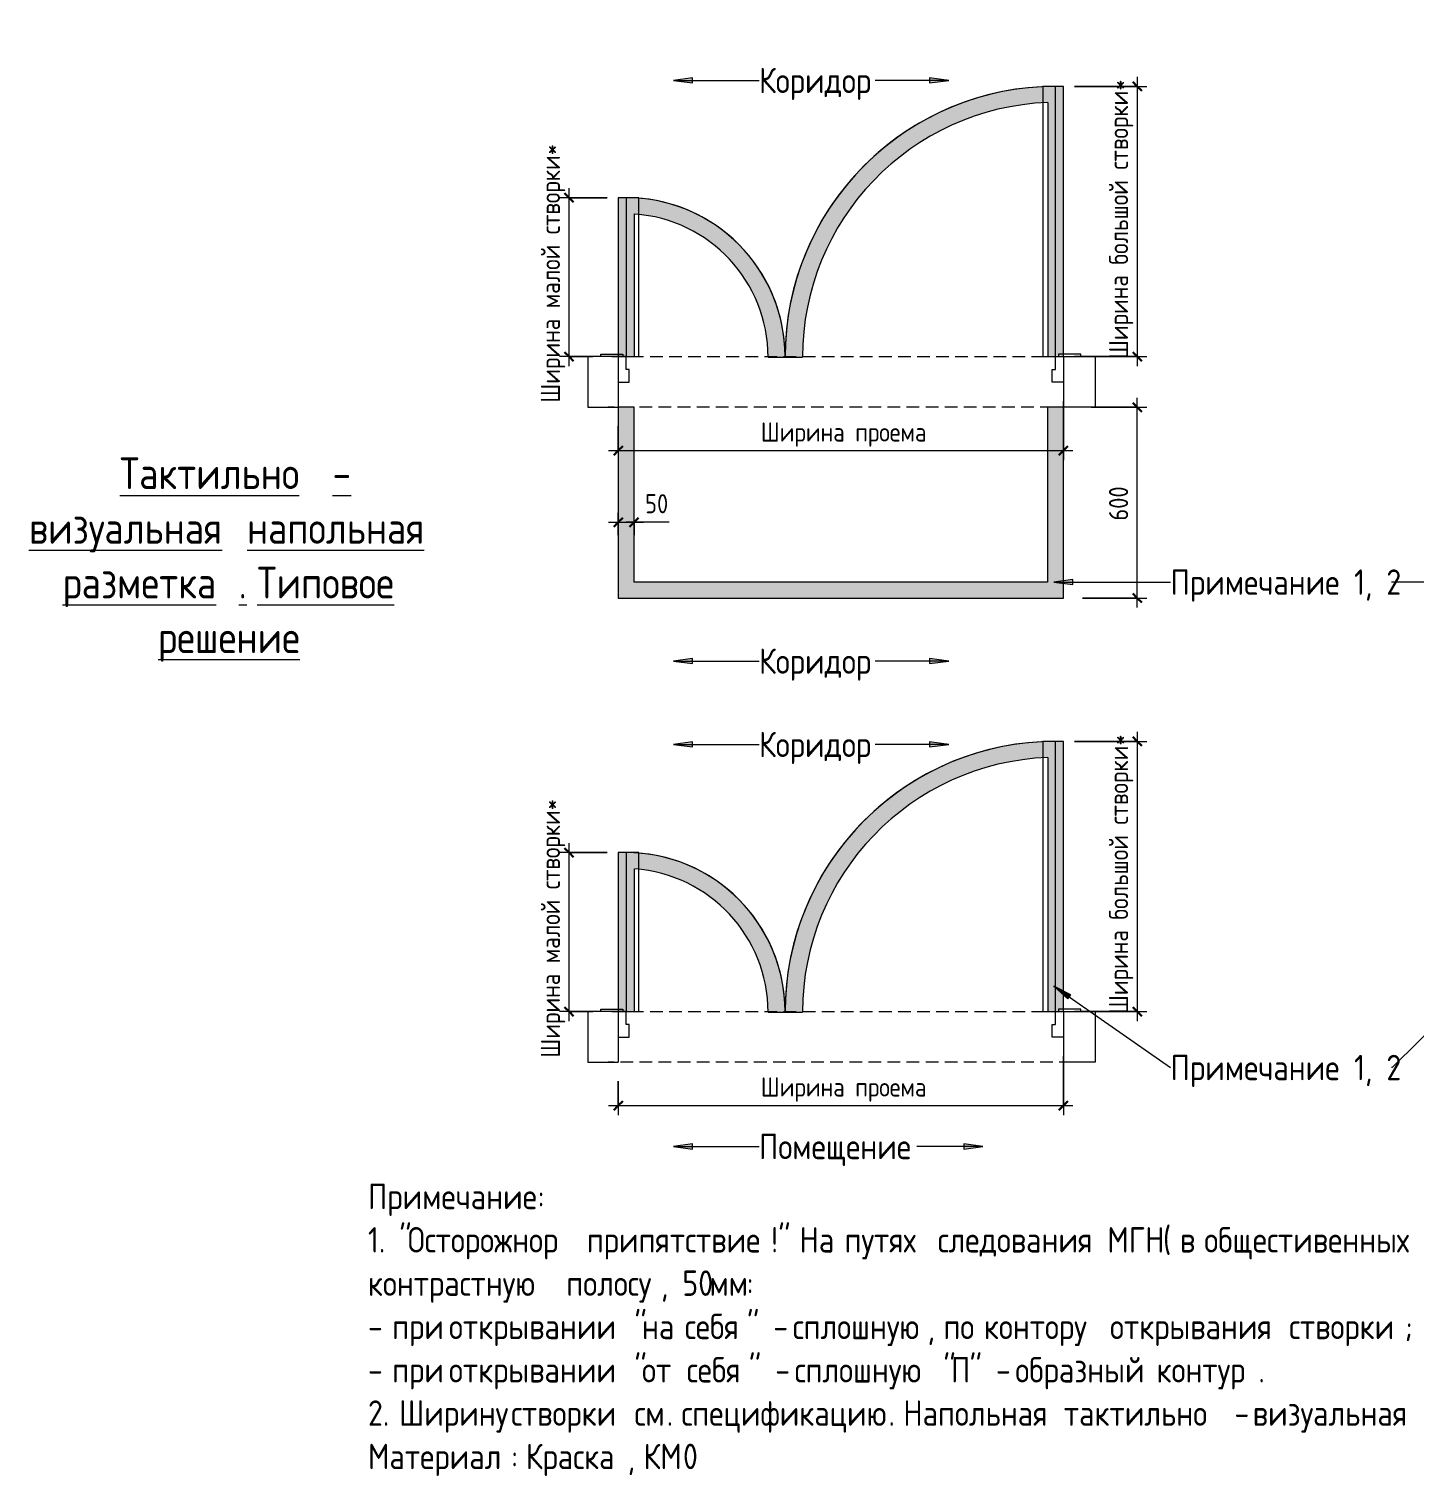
# Model space of a CAD drawing. Header units: millimetres. Extents: x -5368 to 196898, y -8553 to 29000.
# Drawn here: x 189807 to 194163, y 1056 to 5607 of the extents above; entities that cross this region are included whole.
import ezdxf

# ---------------------------------------------------------------- set-up
doc = ezdxf.new("R2010")
doc.units = ezdxf.units.MM
doc.linetypes.add('ADSK_Штрих_ш2 п1', pattern=[60, 40, -20])
for name, color, linetype, lineweight in [('A-ANNO-DIMS', 7, 'Continuous', 9), ('A-ANNO-DIMS-20', 7, 'Continuous', 9), ('A-DETL', 7, 'Continuous', 9), ('A-DETL-3', 7, 'ADSK_Штрих_ш2 п1', 9), ('G-ANNO-TEXT', 7, 'Continuous', 9)]:
    doc.layers.add(name, color=color, linetype=linetype, lineweight=lineweight)
doc.layers.add('A-DETL-GENF-9', color=7, linetype='Continuous', lineweight=9, true_color=0xf2dc97)
doc.styles.add('GOST Common_6', font='GOST_Common.ttf', dxfattribs={"width": 0.9, "height": 60})
doc.styles.add('GOST Common_7', font='GOST_Common.ttf', dxfattribs={"width": 0.9, "height": 80})
doc.styles.add('GOST Common_8', font='GOST_Common.ttf', dxfattribs={"width": 0.9, "height": 100})
doc.dimstyles.new('ADSK_Основной_3_0_окр_', dxfattribs={"dimscale": 304.8, "dimtxt": 60.3429, "dimasz": 0.092782, "dimexe": 0.098425, "dimexo": 0.19685, "dimgap": 0.032808, "dimtad": 1, "dimdec": 0, "dimrnd": 10, "dimdsep": 46, "dimtxsty": 'GOST Common_6', "dimblk1": 'OBLIQUE', "dimblk2": 'OBLIQUE', "dimsah": 1, "dimcen": 0.09, "dimdle": 0.098425, "dimazin": 0, "dimtfac": 1, "dimtdec": 4, "dimtix": 1, "dimtmove": 0, "dimatfit": 3, "dimfxl": 1, "dimtvp": 1, "dimtolj": 1, "dimtzin": 0, "dimlwd": 9, "dimlwe": 9, "dimarcsym": 2})
doc.dimstyles.new('ADSK_Основной_3_0_окр__1', dxfattribs={"dimscale": 304.8, "dimtxt": 60.3429, "dimasz": 0.092782, "dimexe": 0.098425, "dimexo": 0.19685, "dimgap": 0.032808, "dimtad": 1, "dimdec": 0, "dimrnd": 10, "dimdsep": 46, "dimtxsty": 'GOST Common_6', "dimblk1": 'OBLIQUE', "dimblk2": 'OBLIQUE', "dimsah": 1, "dimcen": 0.09, "dimdle": 0.098425, "dimazin": 0, "dimtfac": 1, "dimtdec": 4, "dimtix": 1, "dimtmove": 1, "dimatfit": 3, "dimfxl": 1, "dimtvp": 1, "dimtolj": 1, "dimtzin": 0, "dimlwd": 9, "dimlwe": 9, "dimarcsym": 2})

# ---------------------------------------------------------------- blocks, each defined once
blk = doc.blocks.new('DIMBLOCK54-_Тактильно визуальная напольная разметка')
at = {"layer": 'A-ANNO-DIMS-20'}
for p, q in [((191505.6, 4546.6), (191505.6, 5106.6)), ((191625.1, 5076.6), (191475.6, 5076.6)), ((191505.6, 5076.6), (191625.1, 5076.6)), ((191580.2, 4576.6), (191475.6, 4576.6)), ((191505.6, 4576.6), (191580.2, 4576.6))]:
    blk.add_line(p, q, dxfattribs=at)
at = {"layer": 'A-ANNO-DIMS-20', "lineweight": 30}
for p, q in [((191505.6, 5076.6), (191491.5, 5090.7)), ((191505.6, 5076.6), (191519.8, 5062.4)), ((191505.6, 4576.6), (191491.5, 4590.7)), ((191505.6, 4576.6), (191519.8, 4562.4))]:
    blk.add_line(p, q, dxfattribs=at)
at = {"layer": 'A-ANNO-DIMS-20', "color": 0, "insert": (191417.2, 4431.8), "char_height": 60, "width": 947.486, "attachment_point": 1, "rotation": 90, "line_spacing_factor": 1.022761, "style": 'GOST Common_6'}
blk.add_mtext('Ширина малой створки*', dxfattribs=at)
blk = doc.blocks.new('_Oblique')
at = {"color": 0, "linetype": 'ByBlock', "lineweight": -2}
blk.add_line((-0.5, -0.5), (0.5, 0.5), dxfattribs=at)
blk = doc.blocks.new('DIMBLOCK55-_Тактильно визуальная напольная разметка')
at = {"layer": 'A-ANNO-DIMS-20'}
for p, q in [((193095.1, 5426.6), (193322.2, 5426.6)), ((193292.2, 5426.6), (193095.1, 5426.6)), ((193292.2, 5456.6), (193292.2, 4546.6)), ((193095.1, 4576.6), (193322.2, 4576.6)), ((193292.2, 4576.6), (193095.1, 4576.6))]:
    blk.add_line(p, q, dxfattribs=at)
at = {"layer": 'A-ANNO-DIMS-20', "lineweight": 30}
for p, q in [((193292.2, 5426.6), (193278.1, 5440.7)), ((193292.2, 5426.6), (193306.4, 5412.5)), ((193292.2, 4576.6), (193278.1, 4590.7)), ((193292.2, 4576.6), (193306.4, 4562.4))]:
    blk.add_line(p, q, dxfattribs=at)
at = {"layer": 'A-ANNO-DIMS-20', "color": 0, "insert": (193203.8, 4569), "char_height": 60, "width": 1038.307, "attachment_point": 1, "rotation": 90, "line_spacing_factor": 1.022761, "style": 'GOST Common_6'}
blk.add_mtext('Ширина большой створки*', dxfattribs=at)
blk = doc.blocks.new('DIMBLOCK56-_Тактильно визуальная напольная разметка')
at = {"layer": 'A-ANNO-DIMS-20'}
for p, q in [((193060.1, 4436.6), (193060.1, 4251.1)), ((193060.1, 4281.1), (193060.1, 4436.6)), ((191660.1, 4357.5), (191660.1, 4251.1)), ((191660.1, 4281.1), (191660.1, 4357.5)), ((191630.1, 4281.1), (193090.1, 4281.1))]:
    blk.add_line(p, q, dxfattribs=at)
at = {"layer": 'A-ANNO-DIMS-20', "lineweight": 30}
for p, q in [((191660.1, 4281.1), (191646, 4267)), ((191660.1, 4281.1), (191674.2, 4295.3)), ((193060.1, 4281.1), (193046, 4267)), ((193060.1, 4281.1), (193074.2, 4295.3))]:
    blk.add_line(p, q, dxfattribs=at)
at = {"layer": 'A-ANNO-DIMS-20', "color": 0, "insert": (192108.5, 4369.5), "char_height": 60, "width": 603.838, "attachment_point": 1, "line_spacing_factor": 1.022761, "style": 'GOST Common_6'}
blk.add_mtext('Ширина проема', dxfattribs=at)
blk = doc.blocks.new('DIMBLOCK57-_Тактильно визуальная напольная разметка')
at = {"layer": 'A-ANNO-DIMS-20'}
for p, q in [((191630.1, 4055.7), (191740.1, 4055.7)), ((191660.1, 4015.6), (191660.1, 4085.7)), ((191660.1, 4055.7), (191660.1, 4015.6)), ((191734.7, 4055.7), (191685.1, 4055.7)), ((191710.1, 4015.6), (191710.1, 4085.7)), ((191710.1, 4055.7), (191710.1, 4015.6)), ((191820.4, 4055.7), (191734.7, 4055.7))]:
    blk.add_line(p, q, dxfattribs=at)
at = {"layer": 'A-ANNO-DIMS-20', "lineweight": 30}
for p, q in [((191660.1, 4055.7), (191646, 4041.5)), ((191660.1, 4055.7), (191674.2, 4069.8)), ((191710.1, 4055.7), (191696, 4041.5)), ((191710.1, 4055.7), (191724.2, 4069.8))]:
    blk.add_line(p, q, dxfattribs=at)
at = {"layer": 'A-ANNO-DIMS-20', "color": 0, "insert": (191744.7, 4144.1), "char_height": 60, "width": 90.821, "attachment_point": 1, "line_spacing_factor": 1.022761, "style": 'GOST Common_6'}
blk.add_mtext('50', dxfattribs=at)
blk = doc.blocks.new('DIMBLOCK58-_Тактильно визуальная напольная разметка')
at = {"layer": 'A-ANNO-DIMS-20'}
for p, q in [((193147.1, 4417.5), (193322.2, 4417.5)), ((193292.2, 4417.5), (193147.1, 4417.5)), ((193292.2, 3787.5), (193292.2, 4447.5)), ((193120.1, 3817.5), (193322.2, 3817.5)), ((193292.2, 3817.5), (193120.1, 3817.5))]:
    blk.add_line(p, q, dxfattribs=at)
at = {"layer": 'A-ANNO-DIMS-20', "lineweight": 30}
for p, q in [((193292.2, 4417.5), (193278.1, 4431.6)), ((193292.2, 4417.5), (193306.4, 4403.3)), ((193292.2, 3817.5), (193278.1, 3831.6)), ((193292.2, 3817.5), (193306.4, 3803.3))]:
    blk.add_line(p, q, dxfattribs=at)
at = {"layer": 'A-ANNO-DIMS-20', "color": 0, "insert": (193203.8, 4060.7), "char_height": 60, "width": 136.232, "attachment_point": 1, "rotation": 90, "line_spacing_factor": 1.022761, "style": 'GOST Common_6'}
blk.add_mtext('600', dxfattribs=at)
blk = doc.blocks.new('DIMBLOCK63-_Тактильно визуальная напольная разметка')
at = {"layer": 'A-ANNO-DIMS-20'}
for p, q in [((191625.1, 3016.6), (191475.6, 3016.6)), ((191505.6, 2486.6), (191505.6, 3046.6)), ((191505.6, 3016.6), (191625.1, 3016.6)), ((191580.2, 2516.6), (191475.6, 2516.6)), ((191505.6, 2516.6), (191580.2, 2516.6))]:
    blk.add_line(p, q, dxfattribs=at)
at = {"layer": 'A-ANNO-DIMS-20', "lineweight": 30}
for p, q in [((191505.6, 3016.6), (191491.5, 3030.7)), ((191505.6, 3016.6), (191519.8, 3002.4)), ((191505.6, 2516.6), (191491.5, 2530.7)), ((191505.6, 2516.6), (191519.8, 2502.4))]:
    blk.add_line(p, q, dxfattribs=at)
at = {"layer": 'A-ANNO-DIMS-20', "color": 0, "insert": (191417.2, 2371.8), "char_height": 60, "width": 947.486, "attachment_point": 1, "rotation": 90, "line_spacing_factor": 1.022761, "style": 'GOST Common_6'}
blk.add_mtext('Ширина малой створки*', dxfattribs=at)
blk = doc.blocks.new('DIMBLOCK64-_Тактильно визуальная напольная разметка')
at = {"layer": 'A-ANNO-DIMS-20', "lineweight": 30}
for p, q in [((193292.2, 3366.6), (193278.1, 3380.7)), ((193292.2, 3366.6), (193306.4, 3352.5)), ((193292.2, 2516.6), (193278.1, 2530.7)), ((193292.2, 2516.6), (193306.4, 2502.4))]:
    blk.add_line(p, q, dxfattribs=at)
at = {"layer": 'A-ANNO-DIMS-20'}
for p, q in [((193292.2, 3396.6), (193292.2, 2486.6)), ((193095.1, 3366.6), (193322.2, 3366.6)), ((193292.2, 3366.6), (193095.1, 3366.6)), ((193095.1, 2516.6), (193322.2, 2516.6)), ((193292.2, 2516.6), (193095.1, 2516.6))]:
    blk.add_line(p, q, dxfattribs=at)
at = {"layer": 'A-ANNO-DIMS-20', "color": 0, "insert": (193203.8, 2509), "char_height": 60, "width": 1038.307, "attachment_point": 1, "rotation": 90, "line_spacing_factor": 1.022761, "style": 'GOST Common_6'}
blk.add_mtext('Ширина большой створки*', dxfattribs=at)
blk = doc.blocks.new('DIMBLOCK65-_Тактильно визуальная напольная разметка')
at = {"layer": 'A-ANNO-DIMS-20'}
for p, q in [((193060.1, 2376.6), (193060.1, 2191.1)), ((193060.1, 2221.1), (193060.1, 2376.6)), ((191660.1, 2297.5), (191660.1, 2191.1)), ((191660.1, 2221.1), (191660.1, 2297.5)), ((191630.1, 2221.1), (193090.1, 2221.1))]:
    blk.add_line(p, q, dxfattribs=at)
at = {"layer": 'A-ANNO-DIMS-20', "lineweight": 30}
for p, q in [((191660.1, 2221.1), (191674.2, 2235.3)), ((193060.1, 2221.1), (193074.2, 2235.3)), ((191660.1, 2221.1), (191646, 2207)), ((193060.1, 2221.1), (193046, 2207))]:
    blk.add_line(p, q, dxfattribs=at)
at = {"layer": 'A-ANNO-DIMS-20', "color": 0, "insert": (192108.5, 2309.5), "char_height": 60, "width": 603.838, "attachment_point": 1, "line_spacing_factor": 1.022761, "style": 'GOST Common_6'}
blk.add_mtext('Ширина проема', dxfattribs=at)

msp = doc.modelspace()

# ---------------------------------------------------------------- hatches: boundary and pattern name
at = {"layer": 'A-DETL-GENF-9'}
for points in [[(192239.6, 4575.1), (192241, 4622.4), (192245.2, 4669.4), (192252.1, 4716.2), (192261.8, 4762.4), (192274.2, 4808), (192289.2, 4852.8), (192306.9, 4896.6), (192327.1, 4939.3), (192349.8, 4980.8), (192375, 5020.8), (192402.4, 5059.3), (192432, 5096), (192463.8, 5131), (192497.6, 5164.1), (192533.2, 5195.1), (192570.6, 5223.9), (192609.7, 5250.5), (192650.3, 5274.8), (192692.2, 5296.6), (192735.3, 5315.9), (192779.5, 5332.6), (192824.6, 5346.7), (192870.4, 5358.1), (192916.9, 5366.8), (192963.7, 5372.7), (193010.9, 5375.8), (193010.9, 4576.6), (193060.1, 4576.6), (193060.1, 5426.6), (193035.1, 5426.6), (192985.2, 5425.1), (192935.7, 5420.8), (192886.4, 5413.5), (192837.7, 5403.3), (192789.6, 5390.4), (192742.3, 5374.6), (192696.1, 5356.1), (192651, 5334.9), (192607.3, 5311.1), (192565, 5284.8), (192524.3, 5256), (192485.4, 5224.9), (192448.4, 5191.6), (192413.4, 5156.2), (192380.5, 5118.8), (192349.8, 5079.5), (192321.6, 5038.5), (192295.7, 4995.9), (192272.4, 4951.9), (192251.8, 4906.6), (192233.8, 4860.1), (192218.6, 4812.7), (192206.1, 4764.5), (192196.5, 4715.6), (192189.9, 4666.3), (192186, 4616.6), (192183.5, 4616.6), (192179.1, 4653.7), (192172, 4690.2), (192162.2, 4726.1), (192149.8, 4761.2), (192134.7, 4795.3), (192117.2, 4828.2), (192097.2, 4859.7), (192074.6, 4890), (192050.6, 4917.7), (192024.2, 4944), (191995.9, 4968.2), (191965.9, 4990.3), (191934.3, 5010.1), (191901.3, 5027.4), (191867.2, 5042.3), (191832, 5054.5), (191796, 5064.1), (191759.4, 5071), (191722.4, 5075.2), (191685.1, 5076.6), (191660.1, 5076.6), (191660.1, 4576.6), (191711.9, 4576.6), (191711.9, 5025.3), (191749.4, 5021), (191786.2, 5013.8), (191822.3, 5003.4), (191857.5, 4990.1), (191891.4, 4973.9), (191923.9, 4954.9), (191954.7, 4933.3), (191983.5, 4909.2), (192010.3, 4882.8), (192034.8, 4854.2), (192056.8, 4823.7), (192076.2, 4791.5), (192092.8, 4757.8), (192106.6, 4722.8), (192117.4, 4686.8), (192125.2, 4650), (192129.9, 4612.8), (192131.4, 4575.1)], [(193060.1, 3817.5), (193060.1, 4417.5), (193010.1, 4417.5), (193010.1, 3867.5), (191710.1, 3867.5), (191710.1, 4417.5), (191660.1, 4417.5), (191660.1, 3817.5), (192074.6, 3817.5)], [(192239.6, 2515.1), (192241, 2562.4), (192245.2, 2609.4), (192252.1, 2656.2), (192261.8, 2702.4), (192274.2, 2748), (192289.2, 2792.8), (192306.9, 2836.6), (192327.1, 2879.3), (192349.8, 2920.8), (192375, 2960.8), (192402.4, 2999.3), (192432, 3036), (192463.8, 3071), (192497.6, 3104.1), (192533.2, 3135.1), (192570.6, 3163.9), (192609.7, 3190.5), (192650.3, 3214.8), (192692.2, 3236.6), (192735.3, 3255.9), (192779.5, 3272.6), (192824.6, 3286.7), (192870.4, 3298.1), (192916.9, 3306.8), (192963.7, 3312.7), (193010.9, 3315.8), (193010.9, 2516.6), (193060.1, 2516.6), (193060.1, 3366.6), (193035.1, 3366.6), (192985.2, 3365.1), (192935.7, 3360.8), (192886.4, 3353.5), (192837.7, 3343.3), (192789.6, 3330.4), (192742.3, 3314.6), (192696.1, 3296.1), (192651, 3274.9), (192607.3, 3251.1), (192565, 3224.8), (192524.3, 3196), (192485.4, 3164.9), (192448.4, 3131.6), (192413.4, 3096.2), (192380.5, 3058.8), (192349.8, 3019.5), (192321.6, 2978.5), (192295.7, 2935.9), (192272.4, 2891.9), (192251.8, 2846.6), (192233.8, 2800.1), (192218.6, 2752.7), (192206.1, 2704.5), (192196.1, 2652.1), (192189.9, 2606.3), (192186, 2556.6), (192183.5, 2556.6), (192179.1, 2593.7), (192172, 2630.2), (192162.2, 2666.1), (192149.8, 2701.2), (192134.7, 2735.3), (192117.2, 2768.2), (192097.2, 2799.7), (192074.6, 2830), (192050.6, 2857.7), (192024.2, 2884), (191995.9, 2908.2), (191965.9, 2930.3), (191934.3, 2950.1), (191901.3, 2967.4), (191867.2, 2982.3), (191832, 2994.5), (191796, 3004.1), (191759.4, 3011), (191722.4, 3015.2), (191685.1, 3016.6), (191660.1, 3016.6), (191660.1, 2516.6), (191711.9, 2516.6), (191711.9, 2965.3), (191749.4, 2961), (191786.2, 2953.8), (191822.3, 2943.4), (191857.5, 2930.1), (191891.4, 2913.9), (191923.9, 2894.9), (191954.7, 2873.3), (191983.5, 2849.2), (192010.3, 2822.8), (192034.8, 2794.2), (192056.8, 2763.7), (192076.2, 2731.5), (192092.8, 2697.8), (192106.6, 2662.8), (192117.4, 2626.8), (192125.2, 2590), (192129.9, 2552.8), (192131.4, 2515.1)]]:
    msp.add_hatch(color=256, dxfattribs=at).paths.add_polyline_path(points)
at = {"layer": 'G-ANNO-TEXT'}
for points in [[(191834, 5445.4), (191894, 5437.5), (191894, 5453.3)], [(192699.5, 5445.4), (192639.5, 5453.3), (192639.5, 5437.5)], [(193029.7, 3867.5), (193089.7, 3859.6), (193089.7, 3875.4)], [(191834, 3619.1), (191894, 3611.2), (191894, 3627)], [(192699.5, 3619.1), (192639.5, 3627), (192639.5, 3611.2)], [(191834, 3357.1), (191894, 3349.2), (191894, 3365)], [(192699.5, 3357.1), (192639.5, 3365), (192639.5, 3349.2)], [(193029.7, 2597.1), (193074.4, 2556.3), (193083.4, 2569.3)], [(191834, 2092.4), (191894, 2084.5), (191894, 2100.3)], [(192807.1, 2092.4), (192747.1, 2100.3), (192747.1, 2084.5)]]:
    msp.add_hatch(color=256, dxfattribs=at).paths.add_polyline_path(points)

# ---------------------------------------------------------------- linework, layer by layer
at = {"layer": 'A-DETL'}
for p, q in [((192995.1, 5426.6), (192995.1, 4576.6)), ((193035.1, 5426.6), (192995.1, 5426.6)), ((193060.1, 5426.6), (193035.1, 5426.6)), ((193035.1, 4576.6), (193035.1, 5426.6)), ((193060.1, 4576.6), (193060.1, 5426.6)), ((193010.9, 5375.8), (193010.9, 4576.6)), ((191660.1, 5076.6), (191660.1, 4576.6)), ((191685.1, 5076.6), (191660.1, 5076.6)), ((191725.1, 5076.6), (191685.1, 5076.6)), ((191685.1, 5076.6), (191685.1, 4576.6)), ((191725.1, 4576.6), (191725.1, 5076.6)), ((191711.9, 4576.6), (191711.9, 5025.3)), ((192186, 4616.6), (192183.5, 4616.6)), ((191660.1, 4576.6), (191565.1, 4576.6)), ((191565.1, 4576.6), (191565.1, 4417.5)), ((191605.4, 4584.6), (191675.1, 4584.6)), ((191605.4, 4576.6), (191605.4, 4584.6)), ((191675.1, 4576.6), (191605.4, 4576.6)), ((191660.1, 4576.6), (191711.9, 4576.6)), ((191660.1, 4576.6), (191660.1, 4496.6)), ((191685.1, 4576.6), (191660.1, 4576.6)), ((191660.1, 4576.6), (191660.1, 4417.5)), ((191675.1, 4584.6), (191675.1, 4576.6)), ((191685.1, 4536.6), (191685.1, 4576.6)), ((191685.1, 4576.6), (191725.1, 4576.6)), ((192131.4, 4575.1), (192239.6, 4575.1)), ((192995.1, 4576.6), (193035.1, 4576.6)), ((193010.9, 4576.6), (193060.1, 4576.6)), ((193035.1, 4536.6), (193035.1, 4576.6)), ((193035.1, 4576.6), (193060.1, 4576.6)), ((193114.8, 4584.6), (193045.1, 4584.6)), ((193045.1, 4584.6), (193045.1, 4576.6)), ((193045.1, 4576.6), (193114.8, 4576.6)), ((193060.1, 4576.6), (193060.1, 4496.6)), ((193060.1, 4576.6), (193160.1, 4576.6)), ((193060.1, 4576.6), (193060.1, 4417.5)), ((193114.8, 4576.6), (193114.8, 4584.6)), ((193160.1, 4576.6), (193160.1, 4417.5)), ((191695.1, 4536.6), (191685.1, 4536.6)), ((191695.1, 4496.6), (191695.1, 4536.6)), ((193025.1, 4496.6), (193025.1, 4536.6)), ((193025.1, 4536.6), (193035.1, 4536.6)), ((191660.1, 4496.6), (191695.1, 4496.6)), ((193060.1, 4496.6), (193025.1, 4496.6)), ((191565.1, 4417.5), (191660.1, 4417.5)), ((191710.1, 4417.5), (191660.1, 4417.5)), ((191660.1, 4417.5), (191660.1, 3817.5)), ((191710.1, 3867.5), (191710.1, 4417.5)), ((193060.1, 4417.5), (193010.1, 4417.5)), ((193010.1, 4417.5), (193010.1, 3867.5)), ((193060.1, 3817.5), (193060.1, 4417.5)), ((193160.1, 4417.5), (193060.1, 4417.5)), ((193010.1, 3867.5), (191710.1, 3867.5)), ((191660.1, 3817.5), (193060.1, 3817.5)), ((192995.1, 3366.6), (192995.1, 2516.6)), ((193035.1, 3366.6), (192995.1, 3366.6)), ((193060.1, 3366.6), (193035.1, 3366.6)), ((193035.1, 2516.6), (193035.1, 3366.6)), ((193060.1, 2516.6), (193060.1, 3366.6)), ((193010.9, 3315.8), (193010.9, 2516.6)), ((191660.1, 3016.6), (191660.1, 2516.6)), ((191685.1, 3016.6), (191660.1, 3016.6)), ((191725.1, 3016.6), (191685.1, 3016.6)), ((191685.1, 3016.6), (191685.1, 2516.6)), ((191725.1, 2516.6), (191725.1, 3016.6)), ((191711.9, 2516.6), (191711.9, 2965.3)), ((192186, 2556.6), (192183.5, 2556.6)), ((191660.1, 2516.6), (191565.1, 2516.6)), ((191565.1, 2516.6), (191565.1, 2357.5)), ((191605.4, 2524.6), (191675.1, 2524.6)), ((191605.4, 2516.6), (191605.4, 2524.6)), ((191675.1, 2516.6), (191605.4, 2516.6)), ((191660.1, 2516.6), (191711.9, 2516.6)), ((191660.1, 2516.6), (191660.1, 2436.6)), ((191685.1, 2516.6), (191660.1, 2516.6)), ((191660.1, 2516.6), (191660.1, 2357.5)), ((191675.1, 2524.6), (191675.1, 2516.6)), ((191685.1, 2476.6), (191685.1, 2516.6)), ((191685.1, 2516.6), (191725.1, 2516.6)), ((192131.4, 2515.1), (192239.6, 2515.1)), ((192995.1, 2516.6), (193035.1, 2516.6)), ((193010.9, 2516.6), (193060.1, 2516.6)), ((193035.1, 2476.6), (193035.1, 2516.6)), ((193035.1, 2516.6), (193060.1, 2516.6)), ((193114.8, 2524.6), (193045.1, 2524.6)), ((193045.1, 2524.6), (193045.1, 2516.6)), ((193045.1, 2516.6), (193114.8, 2516.6)), ((193060.1, 2516.6), (193060.1, 2436.6)), ((193060.1, 2516.6), (193160.1, 2516.6)), ((193060.1, 2516.6), (193060.1, 2357.5)), ((193114.8, 2516.6), (193114.8, 2524.6)), ((193160.1, 2516.6), (193160.1, 2357.5)), ((191695.1, 2476.6), (191685.1, 2476.6)), ((191695.1, 2436.6), (191695.1, 2476.6)), ((193025.1, 2436.6), (193025.1, 2476.6)), ((193025.1, 2476.6), (193035.1, 2476.6)), ((191660.1, 2436.6), (191695.1, 2436.6)), ((193060.1, 2436.6), (193025.1, 2436.6)), ((191565.1, 2357.5), (191660.1, 2357.5)), ((193160.1, 2357.5), (193060.1, 2357.5))]:
    msp.add_line(p, q, dxfattribs=at)
for centre, radius, start, end in [((193035.1, 4576.6), 850, 90, 180), ((193035.1, 4576.6), 850, 90, 177.3027), ((193040.9, 4575.1), 801.3, 92.1427, 180), ((191685.1, 4576.6), 500, 4.5886, 90), ((191685.1, 4576.6), 500, 360, 90), ((191680.2, 4575.1), 451.2, 0, 85.9666), ((193035.1, 2516.6), 850, 90, 180), ((193035.1, 2516.6), 850, 90, 177.3027), ((193040.9, 2515.1), 801.3, 92.1427, 180), ((191685.1, 2516.6), 500, 4.5886, 90), ((191685.1, 2516.6), 500, 360, 90), ((191680.2, 2515.1), 451.2, 0, 85.9666)]:
    msp.add_arc(centre, radius, start, end, dxfattribs=at)
at = {"layer": 'A-DETL-3'}
for p, q in [((191640.2, 4576.6), (193114.8, 4576.6)), ((193087.1, 4417.5), (191629, 4417.5)), ((191640.2, 2516.6), (193114.8, 2516.6)), ((193087.1, 2357.5), (191629, 2357.5))]:
    msp.add_line(p, q, dxfattribs=at)
at = {"layer": 'G-ANNO-TEXT'}
for p, q in [((191894, 5453.3), (191834, 5445.4)), ((191834, 5445.4), (191894, 5437.5)), ((191834, 5445.4), (192103, 5445.4)), ((191894, 5437.5), (191894, 5453.3)), ((192469.7, 5445.4), (192468.5, 5445.4)), ((192699.5, 5445.4), (192469.7, 5445.4)), ((192699.5, 5445.4), (192639.5, 5453.3)), ((192639.5, 5453.3), (192639.5, 5437.5)), ((192639.5, 5437.5), (192699.5, 5445.4)), ((193089.7, 3875.4), (193029.7, 3867.5)), ((193089.7, 3859.6), (193089.7, 3875.4)), ((193029.7, 3867.5), (193089.7, 3859.6)), ((193029.7, 3867.5), (193397.2, 3867.5)), ((194093.8, 3867.5), (194092.6, 3867.5)), ((194404, 3867.5), (194093.8, 3867.5)), ((191894, 3627), (191834, 3619.1)), ((191834, 3619.1), (191894, 3611.2)), ((191834, 3619.1), (192103, 3619.1)), ((191894, 3611.2), (191894, 3627)), ((192469.7, 3619.1), (192468.5, 3619.1)), ((192699.5, 3619.1), (192469.7, 3619.1)), ((192699.5, 3619.1), (192639.5, 3627)), ((192639.5, 3627), (192639.5, 3611.2)), ((192639.5, 3611.2), (192699.5, 3619.1)), ((191894, 3365), (191834, 3357.1)), ((191834, 3357.1), (191894, 3349.2)), ((191834, 3357.1), (192103, 3357.1)), ((191894, 3349.2), (191894, 3365)), ((192469.7, 3357.1), (192468.5, 3357.1)), ((192699.5, 3357.1), (192469.7, 3357.1)), ((192699.5, 3357.1), (192639.5, 3365)), ((192639.5, 3365), (192639.5, 3349.2)), ((192639.5, 3349.2), (192699.5, 3357.1)), ((194404, 2647), (194093.8, 2340.8)), ((193029.7, 2597.1), (193074.4, 2556.3)), ((193083.4, 2569.3), (193029.7, 2597.1)), ((193029.7, 2597.1), (193397.2, 2340.8)), ((193074.4, 2556.3), (193083.4, 2569.3)), ((194093.8, 2340.8), (194092.6, 2340.8)), ((191894, 2100.3), (191834, 2092.4)), ((191894, 2084.5), (191894, 2100.3)), ((192807.1, 2092.4), (192747.1, 2100.3)), ((192747.1, 2100.3), (192747.1, 2084.5)), ((191834, 2092.4), (191894, 2084.5)), ((191834, 2092.4), (192103, 2092.4)), ((192600.7, 2092.4), (192599.5, 2092.4)), ((192807.1, 2092.4), (192600.7, 2092.4)), ((192747.1, 2084.5), (192807.1, 2092.4))]:
    msp.add_line(p, q, dxfattribs=at)

# ---------------------------------------------------------------- texts
at = {"layer": 'G-ANNO-TEXT', "attachment_point": 1}
for s, insert, char_height, width, style in [('Коридор', (192103, 5485.4), 80, 443.013, 'GOST Common_7'), ('\\LТактильно', (190092.7, 4259.9), 100, 744.607, 'GOST Common_8'), ('\\L - ', (190707.1, 4259.9), 100, 152.962, 'GOST Common_8'), ('\\Lвизуальная', (189807, 4087.9), 100, 793.671, 'GOST Common_8'), ('\\L\\fGOST Common|b0|i0|c204|p34|;\\W.9;\\L ', (190461.8, 4087.9), 100, 37.519, 'GOST Common_8'), ('\\Lнапольная', (190492.8, 4087.9), 100, 721.519, 'GOST Common_8'), ('\\L\\fGOST Common|b0|i0|c204|p34|;\\W.9;\\L ', (191088.1, 4087.9), 100, 37.519, 'GOST Common_8'), ('\\LТиповое', (190524.9, 3916), 100, 555.569, 'GOST Common_8'), ('\\L\\fGOST Common|b0|i0|c204|p34|;\\W.9;\\L ', (190983.3, 3916), 100, 37.519, 'GOST Common_8'), ('\\Lразметка', (189913, 3916), 100, 671.012, 'GOST Common_8'), ('Примечание', (193397.2, 3907.5), 80, 646.481, 'GOST Common_7'), (' 1, 2', (193930.6, 3907.5), 80, 196.253, 'GOST Common_7'), ('\\L. ', (190466.6, 3916), 100, 70.709, 'GOST Common_8'), ('\\Lрешение', (190213, 3744), 100, 568.557, 'GOST Common_8'), ('Коридор', (192103, 3659.1), 80, 443.013, 'GOST Common_7'), ('Коридор', (192103, 3397.1), 80, 443.013, 'GOST Common_7'), ('Примечание', (193397.2, 2380.8), 80, 646.481, 'GOST Common_7'), (' 1, 2', (193930.6, 2380.8), 80, 196.253, 'GOST Common_7'), ('Помещение', (192103, 2132.4), 80, 601.747, 'GOST Common_7'), ('Примечание', (190873.1, 1975.2), 80, 646.481, 'GOST Common_7'), ('\\fGOST Common|b0|i0|c204|p34|;\\W.9;:', (191406.5, 1975.2), 80, 25.975, 'GOST Common_7'), ('1. "', (190873.1, 1838.9), 80, 151.519, 'GOST Common_7'), ('Осторожнор', (190998.1, 1838.9), 80, 652.253, 'GOST Common_7'), ('\\fGOST Common|b0|i0|c204|p34|;\\W.9; ', (191536.3, 1838.9), 80, 30.304, 'GOST Common_7'), ('!" ', (192141.1, 1838.9), 80, 108.228, 'GOST Common_7'), ('На', (192230.4, 1838.9), 80, 141.418, 'GOST Common_7'), ('\\fGOST Common|b0|i0|c204|p34|;\\W.9; ', (192347.1, 1838.9), 80, 30.304, 'GOST Common_7'), ('\\fGOST Common|b0|i0|c204|p34|;\\W.9; ', (192640, 1838.9), 80, 30.304, 'GOST Common_7'), ('\\fGOST Common|b0|i0|c204|p34|;\\W.9; ', (193173.4, 1838.9), 80, 30.304, 'GOST Common_7'), ('МГН', (193198.4, 1838.9), 80, 212.127, 'GOST Common_7'), (' (', (193373.4, 1838.9), 80, 64.937, 'GOST Common_7'), ('\\fGOST Common|b0|i0|c204|p34|;\\W.9; ', (193478.2, 1838.9), 80, 30.304, 'GOST Common_7'), ('общестивенных', (193503.2, 1838.9), 80, 847.063, 'GOST Common_7'), ('припятствие', (191561.3, 1838.9), 80, 702.759, 'GOST Common_7'), ('путях', (192372.1, 1838.9), 80, 324.683, 'GOST Common_7'), ('следования', (192665, 1838.9), 80, 616.177, 'GOST Common_7'), ('\\fGOST Common|b0|i0|c204|p34|;\\W.9;в', (193427, 1838.9), 80, 62.051, 'GOST Common_7'), ('\\fGOST Common|b0|i0|c204|p34|;\\W.9; ', (191472, 1702.6), 80, 30.304, 'GOST Common_7'), (', 50', (191794.7, 1702.6), 80, 184.709, 'GOST Common_7'), ('контрастную', (190873.1, 1702.6), 80, 725.848, 'GOST Common_7'), ('полосу', (191497, 1702.6), 80, 360.759, 'GOST Common_7'), ('мм', (191947.1, 1702.6), 80, 141.418, 'GOST Common_7'), ('\\fGOST Common|b0|i0|c204|p34|;\\W.9;:', (192063.8, 1702.6), 80, 25.975, 'GOST Common_7'), ('\\fGOST Common|b0|i0|c204|p34|;\\W.9; ', (191102.9, 1566.4), 80, 30.304, 'GOST Common_7'), (' "', (191667.3, 1566.4), 80, 82.253, 'GOST Common_7'), ('\\fGOST Common|b0|i0|c204|p34|;\\W.9; ', (191844.7, 1566.4), 80, 30.304, 'GOST Common_7'), ('себя', (191869.7, 1566.4), 80, 236.658, 'GOST Common_7'), ('" - ', (192064.9, 1566.4), 80, 174.608, 'GOST Common_7'), ('\\fGOST Common|b0|i0|c204|p34|;\\W.9; ', (192785.3, 1566.4), 80, 30.304, 'GOST Common_7'), ('\\fGOST Common|b0|i0|c204|p34|;\\W.9; ', (193181.7, 1566.4), 80, 30.304, 'GOST Common_7'), ('\\fGOST Common|b0|i0|c204|p34|;\\W.9; ', (193744.9, 1566.4), 80, 30.304, 'GOST Common_7'), ('- ', (190873.1, 1566.4), 80, 92.354, 'GOST Common_7'), ('при', (190949.3, 1566.4), 80, 186.152, 'GOST Common_7'), ('открывании', (191127.9, 1566.4), 80, 653.696, 'GOST Common_7'), ('на', (191735.1, 1566.4), 80, 132.759, 'GOST Common_7'), ('сплошную', (192209, 1566.4), 80, 513.721, 'GOST Common_7'), ('по', (192682.9, 1566.4), 80, 124.101, 'GOST Common_7'), ('контору', (192810.3, 1566.4), 80, 450.228, 'GOST Common_7'), ('открывания', (193206.8, 1566.4), 80, 652.253, 'GOST Common_7'), ('створки', (193769.9, 1566.4), 80, 440.126, 'GOST Common_7'), ('\\fGOST Common|b0|i0|c204|p34|;\\W.9;;', (194133.1, 1566.4), 80, 30.304, 'GOST Common_7'), (', ', (192632.9, 1566.4), 80, 60.608, 'GOST Common_7'), ('\\fGOST Common|b0|i0|c204|p34|;\\W.9; ', (191102.9, 1430.1), 80, 30.304, 'GOST Common_7'), (' "', (191667.3, 1430.1), 80, 82.253, 'GOST Common_7'), ('\\fGOST Common|b0|i0|c204|p34|;\\W.9; ', (191850.6, 1430.1), 80, 30.304, 'GOST Common_7'), ('себя', (191875.6, 1430.1), 80, 236.658, 'GOST Common_7'), ('" - ', (192070.9, 1430.1), 80, 174.608, 'GOST Common_7'), (' "', (192638.8, 1430.1), 80, 82.253, 'GOST Common_7'), ('\\fGOST Common|b0|i0|c204|p34|;\\W.9;П', (192706.7, 1430.1), 80, 70.709, 'GOST Common_7'), ('" - ', (192765, 1430.1), 80, 174.608, 'GOST Common_7'), ('образный', (192909.1, 1430.1), 80, 507.949, 'GOST Common_7'), ('\\fGOST Common|b0|i0|c204|p34|;\\W.9; ', (193328.2, 1430.1), 80, 30.304, 'GOST Common_7'), ('- ', (190873.1, 1430.1), 80, 92.354, 'GOST Common_7'), ('при', (190949.3, 1430.1), 80, 186.152, 'GOST Common_7'), ('открывании', (191127.9, 1430.1), 80, 653.696, 'GOST Common_7'), ('от', (191735.1, 1430.1), 80, 139.975, 'GOST Common_7'), ('сплошную', (192215, 1430.1), 80, 513.721, 'GOST Common_7'), ('контур', (193353.2, 1430.1), 80, 388.177, 'GOST Common_7'), ('\\fGOST Common|b0|i0|c204|p34|;\\W.9;.', (193673.5, 1430.1), 80, 25.975, 'GOST Common_7'), ('2. ', (190873.1, 1293.9), 80, 118.329, 'GOST Common_7'), ('Ширину', (190970.8, 1293.9), 80, 396.835, 'GOST Common_7'), ('\\fGOST Common|b0|i0|c204|p34|;\\W.9; ', (191298.2, 1293.9), 80, 30.304, 'GOST Common_7'), ('\\fGOST Common|b0|i0|c204|p34|;\\W.9; ', (191686.3, 1293.9), 80, 30.304, 'GOST Common_7'), ('спецификацию', (191859, 1293.9), 80, 789.342, 'GOST Common_7'), ('Напольная', (192556.7, 1293.9), 80, 581.544, 'GOST Common_7'), ('\\fGOST Common|b0|i0|c204|p34|;\\W.9; ', (193036.5, 1293.9), 80, 30.304, 'GOST Common_7'), ('визуальная', (193655.6, 1293.9), 80, 629.164, 'GOST Common_7'), ('створки', (191323.2, 1293.9), 80, 440.126, 'GOST Common_7'), ('см', (191711.3, 1293.9), 80, 122.658, 'GOST Common_7'), ('тактильно', (193061.5, 1293.9), 80, 597.418, 'GOST Common_7'), (' - ', (193554.4, 1293.9), 80, 122.658, 'GOST Common_7'), ('. ', (191812.5, 1293.9), 80, 56.278, 'GOST Common_7'), ('. ', (192510.2, 1293.9), 80, 56.278, 'GOST Common_7'), ('Материал', (190873.1, 1157.6), 80, 545.468, 'GOST Common_7'), ('Краска', (191369.6, 1157.6), 80, 388.177, 'GOST Common_7'), ('КМ', (191739.9, 1157.6), 80, 150.076, 'GOST Common_7'), ('\\fGOST Common|b0|i0|c204|p34|;\\W.9;0', (191863.7, 1157.6), 80, 62.051, 'GOST Common_7'), (': ', (191323.2, 1157.6), 80, 56.278, 'GOST Common_7'), (', ', (191689.9, 1157.6), 80, 60.608, 'GOST Common_7')]:
    msp.add_mtext(s, dxfattribs=dict(at, insert=insert, char_height=char_height, width=width, style=style))

# ---------------------------------------------------------------- dimensions: what is measured, and where the dimension line sits
at = {"layer": 'A-ANNO-DIMS'}
for base, p1, p2, text, override, picture, middle in [((193292.2, 4576.6), (193035.1, 5426.6), (193035.1, 4576.6), 'Ширина большой створки*', {"dimpost": '<>', "dimfxl": 850.009113}, 'DIMBLOCK55-_Тактильно визуальная напольная разметка', (193243.2, 5001.6)), ((191505.6, 5076.6), (191640.2, 4576.6), (191685.1, 5076.6), 'Ширина малой створки*', {"dimpost": '<>', "dimfxl": 502.008293}, 'DIMBLOCK54-_Тактильно визуальная напольная разметка', (191456.6, 4826.6)), ((193292.2, 2516.6), (193035.1, 3366.6), (193035.1, 2516.6), 'Ширина большой створки*', {"dimpost": '<>', "dimfxl": 850.009113}, 'DIMBLOCK64-_Тактильно визуальная напольная разметка', (193243.2, 2941.6)), ((191505.6, 3016.6), (191640.2, 2516.6), (191685.1, 3016.6), 'Ширина малой створки*', {"dimpost": '<>', "dimfxl": 502.008293}, 'DIMBLOCK63-_Тактильно визуальная напольная разметка', (191456.6, 2766.6))]:
    dim = msp.add_linear_dim(base=base, p1=p1, p2=p2, angle=90, text=text, dimstyle='ADSK_Основной_3_0_окр_', override=override, dxfattribs=at)
    dim.commit()
    dim.dimension.update_dxf_attribs({"geometry": picture, "text_midpoint": middle})
for base, p1, p2, picture, middle in [((193060.1, 4281.1), (191660.1, 4417.5), (193060.1, 4496.6), 'DIMBLOCK56-_Тактильно визуальная напольная разметка', (192360.1, 4330.1)), ((193060.1, 2221.1), (191660.1, 2357.5), (193060.1, 2436.6), 'DIMBLOCK65-_Тактильно визуальная напольная разметка', (192360.1, 2270.1))]:
    dim = msp.add_linear_dim(base=base, p1=p1, p2=p2, text='Ширина проема', dimstyle='ADSK_Основной_3_0_окр_', override={"dimpost": '<>', "dimfxl": 1402.232988}, dxfattribs=at)
    dim.commit()
    dim.dimension.update_dxf_attribs({"geometry": picture, "text_midpoint": middle})
dim = msp.add_linear_dim(base=(193292.2, 4417.5), p1=(193060.1, 3817.5), p2=(193087.1, 4417.5), angle=90, dimstyle='ADSK_Основной_3_0_окр_', override={"dimpost": '<>', "dimfxl": 600.60729}, dxfattribs=at)
dim.commit()
dim.dimension.update_dxf_attribs({"geometry": 'DIMBLOCK58-_Тактильно визуальная напольная разметка', "text_midpoint": (193252.2, 4117.5)})
dim = msp.add_linear_dim(base=(191710.1, 4055.7), p1=(191660.1, 4075.6), p2=(191710.1, 4075.6), dimstyle='ADSK_Основной_3_0_окр__1', override={"dimpost": '<>', "dimfxl": 50}, dxfattribs=at)
dim.commit()
dim.dimension.update_dxf_attribs({"geometry": 'DIMBLOCK57-_Тактильно визуальная напольная разметка', "text_midpoint": (191790.1, 4104.1), "dimtype": 160})

doc.saveas('drawing.dxf')
